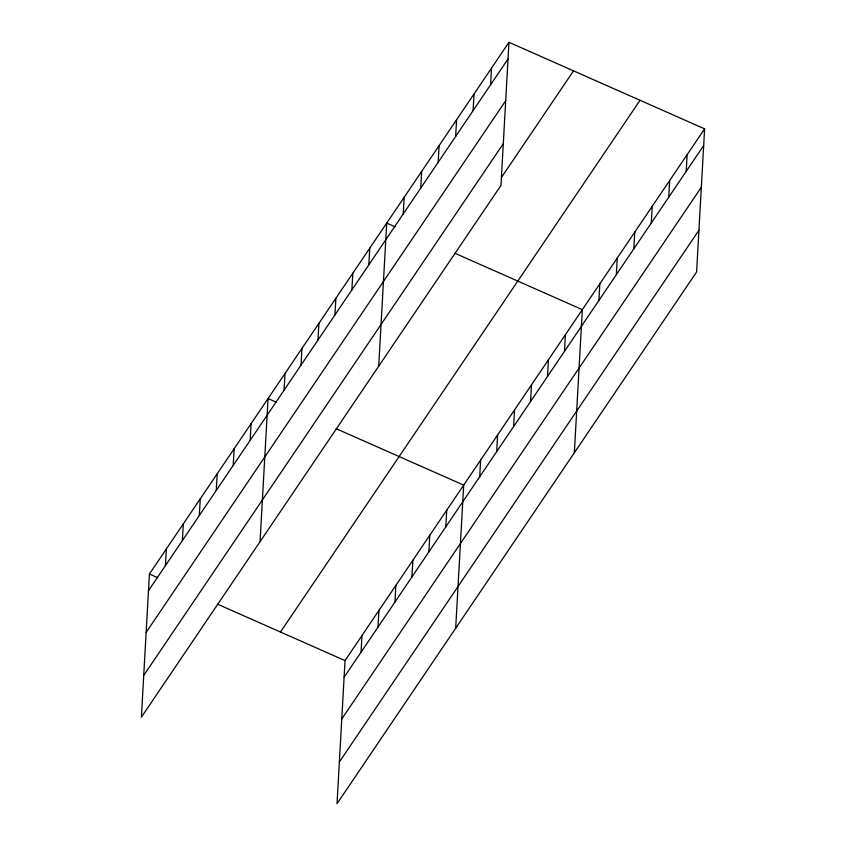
<?xml version="1.0" encoding="UTF-8"?>
<svg xmlns="http://www.w3.org/2000/svg" width="846" height="846" viewBox="0 0 846 846"><rect width="100%" height="100%" fill="white"/><g stroke="black" fill="none" stroke-linecap="round" stroke-linejoin="round"><path stroke-width="1.27" d="M508.964 42.3L149.404 574.032L141.398 717.144L500.969 185.411L508.964 42.3L704.602 128.856L696.596 271.968L337.036 803.7L345.031 660.589L704.602 128.856M165.425 565.636L166.355 548.959M182.376 540.562L183.307 523.896M199.318 515.5L200.259 498.823M216.269 490.437L217.211 473.76M233.221 465.363L234.152 448.697M250.173 440.301L251.103 423.624M260.06 541.673L268.055 398.561L276.43 402.262M284.076 390.165L285.007 373.488M301.028 365.091L301.959 348.425M317.98 340.029L318.91 323.352M334.931 314.966L335.862 298.289M351.883 289.892L352.814 273.226M368.835 264.83L369.765 248.153M361.052 652.192L361.982 635.515M378.712 366.202L386.717 223.09L395.082 226.791M378.003 627.129L378.934 610.452M403.246 213.932L404.177 197.266M394.955 602.056L395.886 585.39M420.716 188.108L421.646 171.431M411.907 576.993L412.837 560.316M438.175 162.284L439.106 145.607M428.859 551.92L429.789 535.254M455.645 136.449L456.576 119.783M445.81 526.857L446.741 510.18M473.104 110.625L474.035 93.959M455.687 628.229L463.693 485.118L336.179 428.7M490.574 84.801L491.505 68.124M479.714 476.721L480.644 460.044M496.655 451.658L497.596 434.981M513.607 426.585L514.548 409.919M530.558 401.522L531.489 384.845M547.51 376.449L548.441 359.783M564.462 351.386L565.392 334.709M574.349 452.758L582.344 309.647L454.841 253.229M598.883 300.489L599.814 283.822M616.343 274.664L617.273 257.988M633.813 248.84L634.743 232.164M651.272 223.006L652.203 206.339M668.742 197.181L669.672 180.515M686.201 171.357L687.132 154.681M148.473 590.698L508.034 58.977M146.136 632.427L505.707 100.695M143.735 675.415L503.296 143.693M501.488 177.396L573.525 70.863M280.47 632.025L640.041 100.293M344.1 677.255L703.671 145.533M341.763 718.984L701.334 187.252M339.362 761.971L698.933 230.249M149.404 574.032L157.768 577.733M217.528 604.171L345.031 660.589"/></g></svg>
